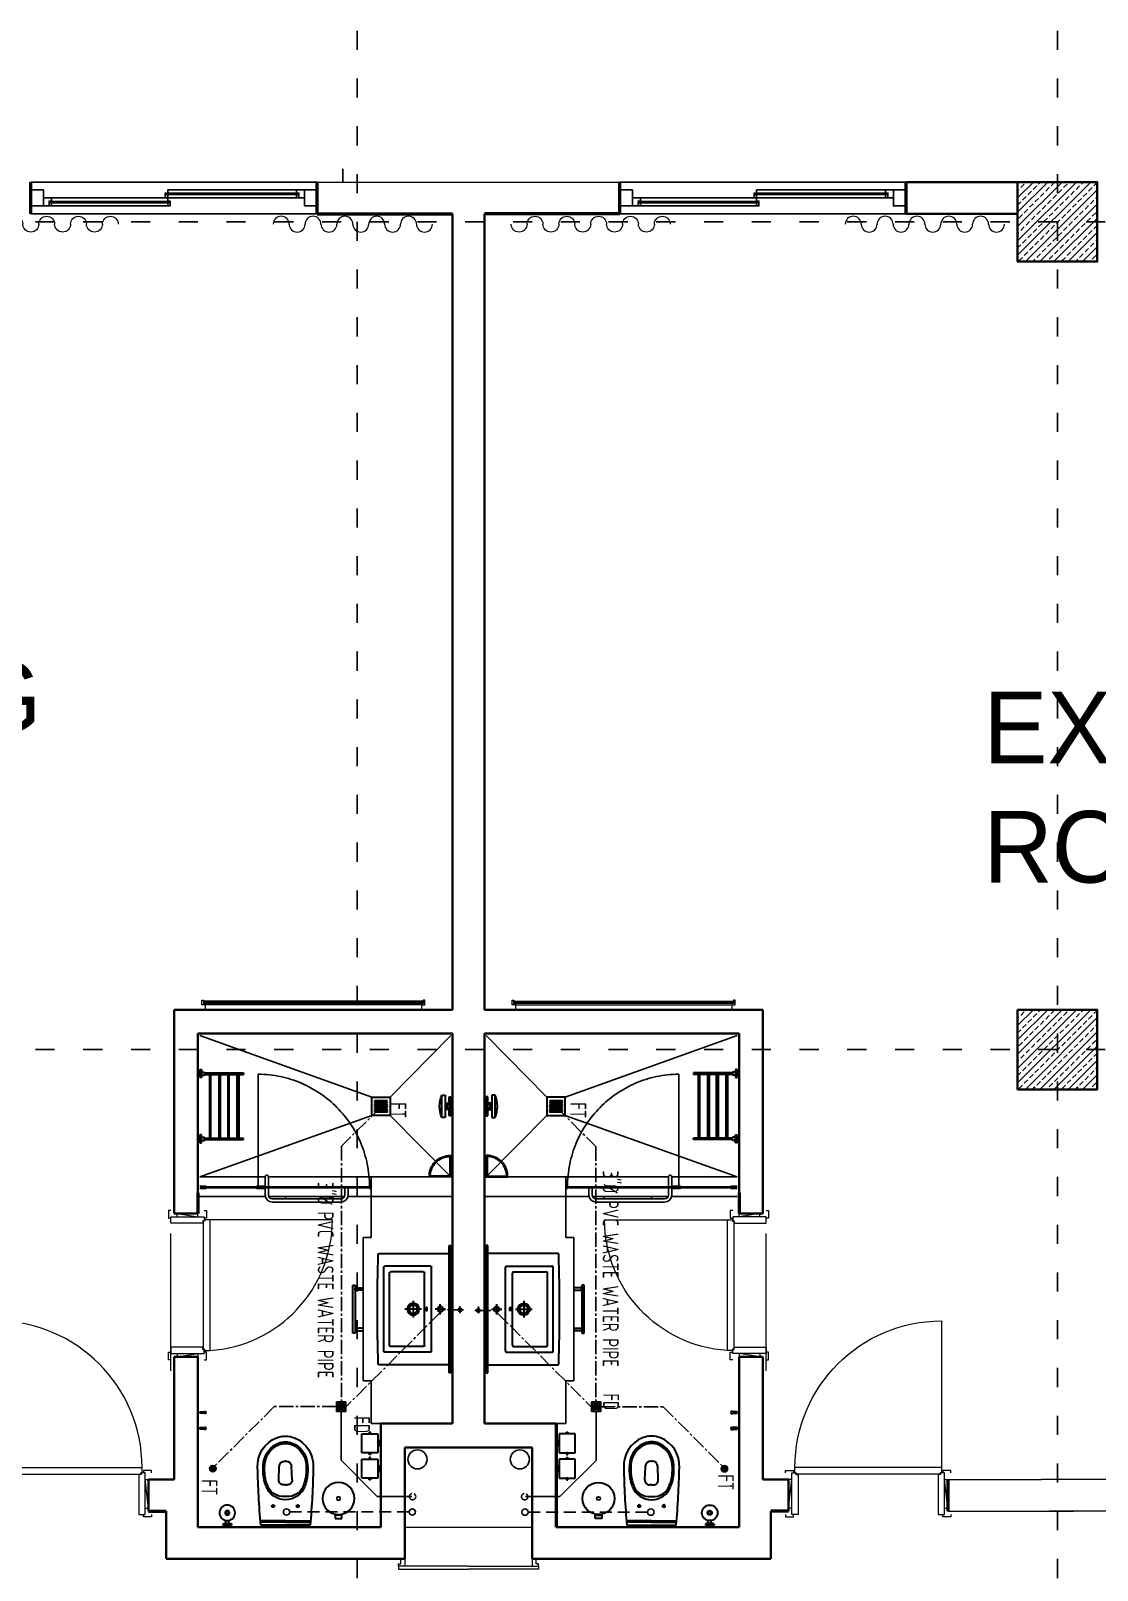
# Model space of a CAD drawing. Header units: millimetres. Extents: x 626118 to 667468, y 4481694 to 4492717.
# Drawn here: x 646860 to 647530, y 4491112 to 4492079 of the extents above; entities that cross this region are included whole.
import ezdxf

# ---------------------------------------------------------------- set-up
doc = ezdxf.new("R2010")
doc.units = ezdxf.units.MM
for name, pattern in [('ACAD_ISO03W100', [30, 12, -18]), ('CENTER2', [1.125, 0.75, -0.125, 0.125, -0.125]), ('DUZ', [500, 500]), ('HIDDEN', [0.375, 0.25, -0.125]), ('HIDDEN2', [0.1875, 0.125, -0.0625])]:
    doc.linetypes.add(name, pattern=pattern)
doc.layers.get('0').update_dxf_attribs({"color": 1, "linetype": 'DUZ'})
for name, color, linetype in [('0 MC MAHAL', 94, 'Continuous'), ('a_cam', 161, 'Continuous'), ('a_gorunus', 233, 'Continuous'), ('a_mobilya', 1, 'Continuous'), ('a_mobilya_tarama', 253, 'Continuous'), ('a_seramik', 241, 'Continuous'), ('a_seramik_tarama', 85, 'Continuous'), ('a_vitrifiye', 195, 'Continuous'), ('AGAC', 116, 'Continuous'), ('DR-SOIL PIPE', 6, 'HIDDEN'), ('DR-TEXT', 3, 'Continuous'), ('DR-WASTE PIPE', 5, 'CENTER2'), ('KOLTAR_F', 145, 'Continuous'), ('PEN', 161, 'Continuous'), ('PLUM FIT', 7, 'Continuous'), ('söve', 26, 'DUZ'), ('TESİSAT', 57, 'Continuous')]:
    doc.layers.add(name, color=color, linetype=linetype)
for name, color, linetype, lineweight in [('cam', 143, 'Continuous', 20), ('DUV', 220, 'Continuous', 50), ('DUVAR', 7, 'Continuous', 35), ('FE_MOBTEF.2', 33, 'Continuous', 18), ('FE_PERDE', 205, 'Continuous', 15), ('gor25', 142, 'Continuous', 25), ('iç duvar', 7, 'Continuous', 50), ('KAPEN', 151, 'Continuous', 9), ('KOLON_F', 3, 'Continuous', 35), ('sabt_tef', 181, 'Continuous', 30)]:
    doc.layers.add(name, color=color, linetype=linetype, lineweight=lineweight)
doc.styles.add('din.shx', font='din.shx', dxfattribs={"width": 0.7})

# ---------------------------------------------------------------- blocks, each defined once
blk = doc.blocks.new('new block')
at = {"layer": 'KAPEN'}
for p, q in [((105202.0528, 48261.8596), (105202.0198, 48261.8596)), ((105202.0528, 48261.8526), (105202.0528, 48261.8596)), ((105202.0628, 48261.8526), (105202.0528, 48261.8526)), ((105202.0628, 48261.0466), (105202.0628, 48261.8526)), ((105202.0528, 48261.0466), (105202.0628, 48261.0466)), ((105202.0528, 48261.0396), (105202.0528, 48261.0466)), ((105201.2498, 48261.0396), (105202.0528, 48261.0396))]:
    blk.add_line(p, q, dxfattribs=at)
for points in [[(105202.0548, 48261.9196), (105202.0398, 48261.9196), (105202.0398, 48261.8696), (105202.0548, 48261.8696)], [(105202.2648, 48261.9196), (105202.2798, 48261.9196), (105202.2798, 48261.8696), (105202.2648, 48261.8696)], [(105202.0198, 48261.0396), (105202.0198, 48261.8596)], [(105202.2248, 48261.8796), (105202.2248, 48261.8996), (105202.0948, 48261.8796), (105202.0948, 48261.8996)], [(105202.0548, 48260.9796), (105202.0398, 48260.9796), (105202.0398, 48261.0296), (105202.0548, 48261.0296)], [(105202.2248, 48261.0196), (105202.2248, 48260.9996), (105202.0948, 48261.0196), (105202.0948, 48260.9996)], [(105202.2648, 48260.9796), (105202.2798, 48260.9796), (105202.2798, 48261.0296), (105202.2648, 48261.0296)]]:
    blk.add_lwpolyline(points, dxfattribs=at)
for points in [[(105202.0548, 48261.8796), (105202.0548, 48261.8546), (105202.0648, 48261.8546), (105202.0648, 48261.8396), (105202.2648, 48261.8396), (105202.2648, 48261.8796)], [(105202.0548, 48261.0196), (105202.0548, 48261.0446), (105202.0648, 48261.0446), (105202.0648, 48261.0596), (105202.2648, 48261.0596), (105202.2648, 48261.0196)]]:
    blk.add_lwpolyline(points, close=True, dxfattribs=at)
blk.add_arc((105202.0715, 48261.0396), 0.8216, 93.60232, 180, dxfattribs=at)
blk = doc.blocks.new('K210')
for p, q in [((0.04, 0.985), (0.04, 0.032)), ((0.04, 0.032), (0.047, 0.032)), ((0.047, 0.032), (0.047, 0.022)), ((0.047, 0.022), (0.953, 0.022)), ((0.953, 0.032), (0.96, 0.032)), ((0.953, 0.022), (0.953, 0.032)), ((0.96, 0.032), (0.96, 0.065))]:
    blk.add_line(p, q)
for points in [[(-0.02, 0.03), (-0.02, 0.045), (0.03, 0.045), (0.03, 0.03)], [(0.04, 0.065), (0.96, 0.065)], [(1.02, 0.03), (1.02, 0.045), (0.97, 0.045), (0.97, 0.03)], [(0.02, -0.19), (0, -0.19), (0.02, -0.01), (0, -0.01)], [(0.98, -0.19), (1, -0.19), (0.98, -0.01), (1, -0.01)], [(-0.02, -0.23), (-0.02, -0.245), (0.03, -0.245), (0.03, -0.23)], [(1.02, -0.23), (1.02, -0.245), (0.97, -0.245), (0.97, -0.23)]]:
    blk.add_lwpolyline(points)
for points in [[(0.02, 0.03), (0.045, 0.03), (0.045, 0.02), (0.06, 0.02), (0.06, -0.23), (0.02, -0.23)], [(0.98, 0.03), (0.955, 0.03), (0.955, 0.02), (0.94, 0.02), (0.94, -0.23), (0.98, -0.23)]]:
    blk.add_lwpolyline(points, close=True)
blk.add_arc((0.04, 0.065), 0.92, 0, 90)
blk = doc.blocks.new('rgtkjıtdkfgölv')
at = {"layer": 'FE_MOBTEF.2'}
for p, q in [((104445.9076, 48877.9319), (104445.9076, 48877.9619)), ((104447.2679, 48877.9319), (104447.2679, 48877.9619)), ((104445.9079, 48877.9319), (104445.8879, 48877.9319)), ((104445.8879, 48877.9319), (104445.8879, 48877.9019)), ((104445.8879, 48877.9019), (104445.8979, 48877.9019)), ((104445.8979, 48877.9139), (104445.8979, 48877.9219)), ((104445.8979, 48877.9219), (104447.2779, 48877.9219)), ((104445.8979, 48877.9219), (104445.9079, 48877.9219)), ((104445.8979, 48877.9019), (104445.8979, 48877.9219)), ((104445.8979, 48877.9079), (104445.8979, 48877.9139)), ((104445.8979, 48877.9139), (104447.2779, 48877.9139)), ((104447.2779, 48877.9139), (104445.8979, 48877.9139)), ((104447.2779, 48877.9079), (104445.8979, 48877.9079)), ((104445.9079, 48877.9219), (104445.9079, 48877.9319)), ((104447.2612, 48877.9319), (104445.9143, 48877.9319)), ((104447.2679, 48877.9319), (104447.2879, 48877.9319)), ((104447.2679, 48877.9219), (104447.2679, 48877.9319)), ((104447.2779, 48877.9219), (104447.2679, 48877.9219)), ((104447.2779, 48877.9019), (104447.2779, 48877.9219)), ((104447.2779, 48877.9219), (104447.2779, 48877.9139)), ((104447.2779, 48877.9139), (104447.2779, 48877.9079)), ((104447.2879, 48877.9019), (104447.2779, 48877.9019)), ((104447.2879, 48877.9319), (104447.2879, 48877.9019))]:
    blk.add_line(p, q, dxfattribs=at)
blk = doc.blocks.new('urejjnjf')
at = {"layer": 'sabt_tef'}
for p, q in [((104450.0661, 49042.3043), (104449.7561, 49042.3043)), ((104449.9111, 49042.2843), (104449.7561, 49042.2843)), ((104449.9111, 49042.2763), (104449.7561, 49042.2763)), ((104449.9111, 49042.2843), (104450.0661, 49042.2843)), ((104449.9111, 49042.2763), (104450.0661, 49042.2763)), ((104449.8462, 49042.1843), (104449.8216, 49042.1843)), ((104449.8336, 49042.1951), (104449.8336, 49042.1843)), ((104449.8336, 49042.1734), (104449.8336, 49042.1843)), ((104449.976, 49042.1843), (104450.0006, 49042.1843)), ((104449.9886, 49042.1951), (104449.9886, 49042.1843)), ((104449.9886, 49042.1734), (104449.9886, 49042.1843)), ((104449.9111, 49042.0508), (104449.8995, 49042.0508)), ((104449.9111, 49042.0508), (104449.9227, 49042.0508)), ((104449.8695, 49042.0199), (104449.872, 49041.9351)), ((104449.9527, 49042.0199), (104449.9501, 49041.9351)), ((104449.9111, 49041.9011), (104449.907, 49041.9011)), ((104449.907, 49041.9011), (104449.9111, 49041.9011)), ((104449.9152, 49041.9011), (104449.9111, 49041.9011)), ((104449.9111, 49041.9011), (104449.9152, 49041.9011))]:
    blk.add_line(p, q, dxfattribs=at)
for centre, major_axis, start_param, end_param in [((104454.7356, 49041.8516), (3.5355, 3.5355), 2.265542, 2.338186), ((104445.0866, 49041.8516), (-3.5355, 3.5355), 3.944999, 4.017643), ((104449.9111, 49042.0143), (0.0919, 0.0919), 0.785398, 1.997007), ((104449.8336, 49042.1843), (-0.0053, 0.0053), 3.926991, 7.068583), ((104449.8336, 49042.1843), (0.0053, 0.0053), 2.356194, 5.497787), ((104449.9111, 49042.0143), (-0.0919, 0.0919), 4.286178, 5.497787), ((104449.9886, 49042.1843), (-0.0053, 0.0053), 3.926991, 7.068583), ((104449.9886, 49042.1843), (0.0053, 0.0053), 2.356194, 5.497787), ((104450.0702, 49041.9545), (0.2121, 0.2121), 1.997007, 2.51551), ((104449.9002, 49042.0148), (-0.0778, 0.0778), -0.884575, 0.555132), ((104449.8995, 49042.0208), (0.0212, 0.0212), 0.785398, 2.385987), ((104449.922, 49042.0148), (0.0778, 0.0778), 5.728053, 7.16776), ((104449.9227, 49042.0208), (-0.0212, 0.0212), 3.897198, 5.497787), ((104449.7519, 49041.9545), (0.2121, 0.2121), 5.338472, 5.856974), ((104450.0702, 49041.9545), (0.2051, 0.2051), 2.057267, 2.51551), ((104449.7519, 49041.9545), (0.2051, 0.2051), 5.338472, 5.796715), ((104449.9261, 49041.9313), (-0.1344, 0.1344), 0.731068, 1.971798), ((104449.9261, 49041.9313), (0.1089, 0.1089), 2.51551, 3.542594), ((104449.9261, 49041.9313), (-0.1018, 0.1018), 0.944713, 1.971798), ((104449.907, 49041.9361), (-0.0247, 0.0247), 0.815191, 2.356194), ((104449.9152, 49041.9361), (0.0247, 0.0247), 3.926991, 5.467994), ((104449.8961, 49041.9313), (-0.1018, 0.1018), 2.740591, 3.767676), ((104449.8961, 49041.9313), (-0.1089, 0.1089), 2.740591, 3.767676), ((104449.8961, 49041.9313), (0.1344, 0.1344), 4.311388, 5.552117), ((104449.9111, 49041.8943), (0.1061, 0.1061), 3.542594, 3.926991), ((104449.9111, 49041.8943), (0.0806, 0.0806), 3.542594, 3.926991), ((104449.9111, 49041.8943), (0.0735, 0.0735), 3.542594, 3.926991), ((104449.9111, 49041.8943), (-0.0735, 0.0735), 2.356194, 2.740591), ((104449.9111, 49041.8943), (-0.0806, 0.0806), 2.356194, 2.740591), ((104449.9111, 49041.8943), (-0.1061, 0.1061), 2.356194, 2.740591)]:
    blk.add_ellipse(centre, major_axis=major_axis, ratio=1, start_param=start_param, end_param=end_param, dxfattribs=at)
blk = doc.blocks.new('sj4rıekfsdöşlçdoeköd')
blk.add_line((104449.3382, 48901.752), (104449.3382, 48901.767))
at = {"layer": 'a_cam'}
for p, q in [((104448.3202, 48901.1255), (104448.3202, 48901.1175)), ((104448.6682, 48901.1255), (104448.3202, 48901.1255)), ((104448.3202, 48901.1175), (104448.6682, 48901.1175)), ((104448.6682, 48901.1175), (104448.6682, 48901.1255)), ((104448.6862, 48901.1255), (104448.6862, 48901.1175)), ((104449.3782, 48901.1255), (104448.6862, 48901.1255)), ((104448.6862, 48901.1175), (104449.3782, 48901.1175)), ((104449.3782, 48901.1175), (104449.3782, 48901.1255))]:
    blk.add_line(p, q, dxfattribs=at)
at = {"layer": 'a_gorunus'}
for p, q in [((104448.7245, 48901.18), (104448.3122, 48901.18)), ((104449.2209, 48901.18), (104448.7455, 48901.18)), ((104449.3882, 48901.18), (104449.242, 48901.18)), ((104448.7232, 48901.056), (104448.3122, 48901.056)), ((104449.3882, 48901.056), (104448.7432, 48901.056))]:
    blk.add_line(p, q, dxfattribs=at)
at = {"layer": 'a_mobilya'}
for p, q in [((104448.7232, 48901.1255), (104448.7232, 48901.1695)), ((104448.7432, 48901.1695), (104448.7432, 48901.1255)), ((104448.7682, 48901.2145), (104449.1982, 48901.2145)), ((104449.1982, 48901.1945), (104448.7682, 48901.1945)), ((104449.2232, 48901.1255), (104449.2232, 48901.1695)), ((104449.2432, 48901.1695), (104449.2432, 48901.1255)), ((104448.7232, 48901.0545), (104448.7232, 48901.1175)), ((104448.7432, 48901.1175), (104448.7432, 48901.0545))]:
    blk.add_line(p, q, dxfattribs=at)
for centre, major_axis, start_param, end_param in [((104448.7682, 48901.1695), (0.0318, 0.0318), 0.785398, 2.356194), ((104448.7682, 48901.1695), (0.0177, 0.0177), 0.785398, 2.356194), ((104449.1982, 48901.1695), (-0.0318, 0.0318), 3.926991, 5.497787), ((104449.1982, 48901.1695), (-0.0177, 0.0177), 3.926991, 5.497787), ((104448.7332, 48901.0545), (0.00707, 0.00707), 2.356194, 5.497787)]:
    blk.add_ellipse(centre, major_axis=major_axis, ratio=1, start_param=start_param, end_param=end_param, dxfattribs=at)
at = {"layer": 'a_mobilya_tarama', "linetype": 'HIDDEN2', "ltscale": 200}
for p, q in [((104449.3927, 48900.6695), (104448.3122, 48901.056)), ((104449.5077, 48900.6695), (104449.8882, 48901.056)), ((104449.4102, 48900.6263), (104449.4102, 48900.6213)), ((104449.4902, 48900.6263), (104449.4102, 48900.6263)), ((104449.4102, 48900.6213), (104449.4902, 48900.6213)), ((104449.4102, 48900.6031), (104449.4102, 48900.5981)), ((104449.4902, 48900.6031), (104449.4102, 48900.6031)), ((104449.4102, 48900.5981), (104449.4902, 48900.5981)), ((104449.4102, 48900.5917), (104449.4102, 48900.5867)), ((104449.4902, 48900.5917), (104449.4102, 48900.5917)), ((104449.4102, 48900.5867), (104449.4902, 48900.5867)), ((104449.4102, 48900.5803), (104449.4102, 48900.5753)), ((104449.4902, 48900.5803), (104449.4102, 48900.5803)), ((104449.4102, 48900.5753), (104449.4902, 48900.5753)), ((104449.4106, 48900.6496), (104449.4106, 48900.6446)), ((104449.4906, 48900.6496), (104449.4106, 48900.6496)), ((104449.4106, 48900.6446), (104449.4906, 48900.6446)), ((104449.4106, 48900.638), (104449.4106, 48900.633)), ((104449.4906, 48900.638), (104449.4106, 48900.638)), ((104449.4106, 48900.633), (104449.4906, 48900.633)), ((104449.4106, 48900.6148), (104449.4106, 48900.6098)), ((104449.4906, 48900.6148), (104449.4106, 48900.6148)), ((104449.4106, 48900.6098), (104449.4906, 48900.6098)), ((104449.4902, 48900.6213), (104449.4902, 48900.6263)), ((104449.4902, 48900.5981), (104449.4902, 48900.6031)), ((104449.4902, 48900.5867), (104449.4902, 48900.5917)), ((104449.4902, 48900.5753), (104449.4902, 48900.5803)), ((104449.4906, 48900.6446), (104449.4906, 48900.6496)), ((104449.4906, 48900.633), (104449.4906, 48900.638)), ((104449.4906, 48900.6098), (104449.4906, 48900.6148)), ((104449.3927, 48900.5545), (104448.3122, 48900.168)), ((104449.5077, 48900.5545), (104449.8882, 48900.168))]:
    blk.add_line(p, q, dxfattribs=at)
at = {"layer": 'a_seramik'}
for p, q in [((104449.3882, 48902.606), (104449.3882, 48902.337)), ((104449.4502, 48902.606), (104449.3882, 48902.606)), ((104449.3382, 48902.337), (104449.3382, 48901.437)), ((104449.3882, 48902.337), (104449.3382, 48902.337)), ((104449.3382, 48901.437), (104449.3882, 48901.437)), ((104449.3882, 48901.437), (104449.3882, 48901.18)), ((104449.3882, 48901.18), (104449.9002, 48901.18)), ((104449.3882, 48901.056), (104449.3882, 48901.18)), ((104449.9002, 48901.056), (104449.3882, 48901.056))]:
    blk.add_line(p, q, dxfattribs=at)
at = {"layer": 'a_seramik_tarama'}
for p, q in [((104448.8502, 48901.18), (104448.8502, 48901.1945)), ((104449.1502, 48901.18), (104449.1502, 48901.1945))]:
    blk.add_line(p, q, dxfattribs=at)
at = {"layer": 'a_vitrifiye'}
for p, q in [((104449.8882, 48901.487), (104449.8882, 48902.287)), ((104448.3522, 48901.129), (104448.3122, 48901.129)), ((104448.3122, 48901.114), (104448.3522, 48901.114)), ((104448.3152, 48901.126), (104448.3522, 48901.126)), ((104448.3522, 48901.117), (104448.3152, 48901.117)), ((104448.3522, 48901.126), (104448.3522, 48901.129)), ((104448.3522, 48901.114), (104448.3522, 48901.117)), ((104448.6682, 48901.129), (104448.6782, 48901.129)), ((104448.6682, 48901.114), (104448.6682, 48901.129)), ((104448.6782, 48901.114), (104448.6682, 48901.114)), ((104448.6782, 48901.129), (104448.6782, 48901.114)), ((104448.6782, 48901.114), (104448.7182, 48901.114)), ((104448.6812, 48901.117), (104448.6812, 48901.126)), ((104448.6812, 48901.126), (104448.7182, 48901.126)), ((104448.7182, 48901.117), (104448.6812, 48901.117)), ((104449.3782, 48901.129), (104449.3782, 48901.114)), ((104449.3782, 48901.129), (104449.3782, 48901.114)), ((104449.3882, 48901.129), (104449.3782, 48901.129)), ((104449.3782, 48901.114), (104449.3882, 48901.114)), ((104449.3882, 48901.129), (104449.3882, 48901.114)), ((104449.3882, 48901.114), (104449.3882, 48901.129))]:
    blk.add_line(p, q, dxfattribs=at)
at = {"layer": 'a_vitrifiye', "linetype": 'HIDDEN', "ltscale": 10}
for p, q in [((104448.6782, 48901.129), (104448.6782, 48900.4105)), ((104448.7182, 48901.129), (104448.6782, 48901.129))]:
    blk.add_line(p, q, dxfattribs=at)
at = {"layer": 'a_vitrifiye', "linetype": 'HIDDEN'}
for p, q in [((104448.7182, 48901.129), (104448.7182, 48901.126)), ((104448.7182, 48901.114), (104448.7182, 48901.117))]:
    blk.add_line(p, q, dxfattribs=at)
at = {"layer": 'a_vitrifiye', "linetype": 'HIDDEN', "ltscale": 10}
blk.add_ellipse((104448.6722, 48901.1165), major_axis=(-0.4992, 0.4992), ratio=1, start_param=2.364699, end_param=3.928437, dxfattribs=at)
at = {"layer": 'sabt_tef'}
for p, q in [((104448.4572, 48903.238), (104448.4572, 48903.244)), ((104448.5119, 48903.244), (104448.4572, 48903.244)), ((104448.5119, 48903.238), (104448.4572, 48903.238)), ((104448.4601, 48903.2339), (104448.4601, 48903.238)), ((104448.4601, 48903.2339), (104448.5091, 48903.2339)), ((104448.4746, 48903.2319), (104448.4746, 48903.2141)), ((104448.4946, 48903.2319), (104448.4946, 48903.2141)), ((104448.5091, 48903.2339), (104448.5091, 48903.238)), ((104448.5119, 48903.238), (104448.5119, 48903.244)), ((104449.1624, 48903.2021), (104449.2049, 48903.2021)), ((104449.1624, 48903.1813), (104449.1624, 48903.2021)), ((104449.2049, 48903.1813), (104449.1624, 48903.1813)), ((104449.2049, 48903.2021), (104449.2049, 48903.1813)), ((104449.4302, 48902.949), (104449.3302, 48902.949)), ((104449.3302, 48902.949), (104449.3302, 48902.829)), ((104449.3752, 48902.959), (104449.3752, 48902.949)), ((104449.3852, 48902.959), (104449.3752, 48902.959)), ((104449.3752, 48902.949), (104449.3852, 48902.949)), ((104449.3852, 48902.949), (104449.3852, 48902.959)), ((104449.4302, 48902.829), (104449.4302, 48902.949)), ((104449.4302, 48902.8915), (104449.4352, 48902.8915)), ((104449.4352, 48902.8865), (104449.4302, 48902.8865)), ((104449.4352, 48902.904), (104449.4452, 48902.904)), ((104449.4352, 48902.874), (104449.4352, 48902.904)), ((104449.4352, 48902.8915), (104449.4352, 48902.8865)), ((104449.4452, 48902.904), (104449.4452, 48902.874)), ((104449.3302, 48902.829), (104449.4302, 48902.829)), ((104449.4302, 48902.789), (104449.3302, 48902.789)), ((104449.3302, 48902.789), (104449.3302, 48902.669)), ((104449.3752, 48902.829), (104449.3852, 48902.829)), ((104449.3752, 48902.819), (104449.3752, 48902.829)), ((104449.3852, 48902.819), (104449.3752, 48902.819)), ((104449.3752, 48902.799), (104449.3752, 48902.789)), ((104449.3852, 48902.799), (104449.3752, 48902.799)), ((104449.3752, 48902.789), (104449.3852, 48902.789)), ((104449.3852, 48902.829), (104449.3852, 48902.819)), ((104449.3852, 48902.789), (104449.3852, 48902.799)), ((104449.4302, 48902.669), (104449.4302, 48902.789)), ((104449.4452, 48902.874), (104449.4352, 48902.874)), ((104449.4302, 48902.7315), (104449.4352, 48902.7315)), ((104449.4352, 48902.7265), (104449.4302, 48902.7265)), ((104449.4352, 48902.744), (104449.4452, 48902.744)), ((104449.4352, 48902.714), (104449.4352, 48902.744)), ((104449.4352, 48902.7315), (104449.4352, 48902.7265)), ((104449.4452, 48902.714), (104449.4352, 48902.714)), ((104449.4452, 48902.744), (104449.4452, 48902.714)), ((104448.3122, 48902.641), (104448.3122, 48902.631)), ((104448.3422, 48902.641), (104448.3122, 48902.641)), ((104448.3122, 48902.631), (104448.3422, 48902.631)), ((104448.3422, 48902.641), (104448.3422, 48902.645)), ((104448.3422, 48902.627), (104448.3422, 48902.631)), ((104449.3302, 48902.669), (104449.4302, 48902.669)), ((104449.3752, 48902.669), (104449.3852, 48902.669)), ((104449.3752, 48902.659), (104449.3752, 48902.669)), ((104449.3852, 48902.659), (104449.3752, 48902.659)), ((104449.3852, 48902.669), (104449.3852, 48902.659)), ((104448.3122, 48902.541), (104448.3122, 48902.531)), ((104448.3422, 48902.541), (104448.3122, 48902.541)), ((104448.3122, 48902.531), (104448.3422, 48902.531)), ((104448.3422, 48902.541), (104448.3422, 48902.545)), ((104448.3422, 48902.527), (104448.3422, 48902.531)), ((104449.8812, 48902.237), (104449.4402, 48902.237)), ((104449.8782, 48902.287), (104449.8782, 48901.487)), ((104449.8882, 48902.287), (104449.8782, 48902.287)), ((104449.8882, 48901.544), (104449.8882, 48902.23)), ((104449.4682, 48902.15), (104449.4682, 48901.624)), ((104449.7612, 48902.157), (104449.4752, 48902.157)), ((104449.5042, 48902.114), (104449.5042, 48901.66)), ((104449.7162, 48902.121), (104449.5112, 48902.121)), ((104449.7232, 48902.114), (104449.7232, 48901.66)), ((104449.7682, 48902.15), (104449.7682, 48901.624)), ((104449.2732, 48902.037), (104449.2732, 48901.737)), ((104449.2882, 48902.037), (104449.2732, 48902.037)), ((104449.2882, 48901.737), (104449.2882, 48902.037)), ((104449.2882, 48902.007), (104449.2882, 48902.022)), ((104449.2882, 48902.022), (104449.3382, 48902.022)), ((104449.3382, 48902.007), (104449.2882, 48902.007)), ((104449.6532, 48901.8345), (104449.6532, 48901.9395)), ((104449.8232, 48901.9196), (104449.8232, 48901.8544)), ((104449.7057, 48901.887), (104449.6007, 48901.887)), ((104449.8558, 48901.887), (104449.7906, 48901.887)), ((104449.2732, 48901.737), (104449.2882, 48901.737)), ((104449.2882, 48901.767), (104449.2882, 48901.752)), ((104449.3382, 48901.767), (104449.2882, 48901.767)), ((104449.2882, 48901.752), (104449.3382, 48901.752)), ((104449.7162, 48901.653), (104449.5112, 48901.653)), ((104449.4402, 48901.537), (104449.8812, 48901.537)), ((104449.7612, 48901.617), (104449.4752, 48901.617)), ((104449.8782, 48901.487), (104449.8882, 48901.487)), ((104449.8882, 48901.056), (104449.7542, 48901.056)), ((104449.8832, 48901.051), (104449.7591, 48901.051)), ((104449.8832, 48900.9269), (104449.8832, 48901.051)), ((104449.8882, 48900.922), (104449.8882, 48901.056)), ((104448.3122, 48900.792), (104448.3122, 48900.842)), ((104448.3122, 48900.842), (104448.3222, 48900.842)), ((104448.3222, 48900.792), (104448.3122, 48900.792)), ((104448.3222, 48900.842), (104448.3222, 48900.792)), ((104448.3222, 48900.827), (104448.3422, 48900.827)), ((104448.3222, 48900.807), (104448.3422, 48900.807)), ((104448.3422, 48900.827), (104448.3422, 48900.807)), ((104448.3422, 48900.822), (104448.5872, 48900.822)), ((104448.3422, 48900.812), (104448.5872, 48900.812)), ((104448.3722, 48900.812), (104448.3822, 48900.812)), ((104448.3722, 48900.412), (104448.3722, 48900.812)), ((104448.3822, 48900.812), (104448.3822, 48900.412)), ((104448.4322, 48900.812), (104448.4422, 48900.812)), ((104448.4322, 48900.412), (104448.4322, 48900.812)), ((104448.4422, 48900.812), (104448.4422, 48900.412)), ((104448.4872, 48900.812), (104448.4972, 48900.812)), ((104448.4872, 48900.412), (104448.4872, 48900.812)), ((104448.4972, 48900.812), (104448.4972, 48900.412)), ((104448.5572, 48900.812), (104448.5472, 48900.812)), ((104448.5472, 48900.812), (104448.5472, 48900.412)), ((104448.5572, 48900.412), (104448.5572, 48900.812)), ((104448.5872, 48900.822), (104448.5872, 48900.812)), ((104449.3927, 48900.6695), (104449.3927, 48900.5545)), ((104449.5077, 48900.6695), (104449.3927, 48900.6695)), ((104449.5077, 48900.5545), (104449.5077, 48900.6695)), ((104449.8532, 48900.682), (104449.8332, 48900.682)), ((104449.8332, 48900.682), (104449.8332, 48900.542)), ((104449.8532, 48900.682), (104449.8332, 48900.682)), ((104449.8532, 48900.617), (104449.8532, 48900.682)), ((104449.8532, 48900.542), (104449.8532, 48900.682)), ((104449.8782, 48900.672), (104449.8782, 48900.624)), ((104449.8882, 48900.672), (104449.8782, 48900.672)), ((104449.8882, 48900.552), (104449.8882, 48900.672)), ((104449.8646, 48900.617), (104449.8532, 48900.617)), ((104449.8646, 48900.617), (104449.8532, 48900.617)), ((104449.8532, 48900.542), (104449.8532, 48900.607)), ((104449.8532, 48900.607), (104449.8646, 48900.607)), ((104449.8532, 48900.607), (104449.8646, 48900.607)), ((104449.8582, 48900.632), (104449.8582, 48900.617)), ((104449.8782, 48900.632), (104449.8582, 48900.632)), ((104449.8582, 48900.607), (104449.8582, 48900.592)), ((104449.8582, 48900.592), (104449.8782, 48900.592)), ((104449.8882, 48900.624), (104449.8632, 48900.624)), ((104449.8632, 48900.624), (104449.8632, 48900.622)), ((104449.8632, 48900.622), (104449.8632, 48900.624)), ((104449.8632, 48900.624), (104449.8882, 48900.624)), ((104449.8632, 48900.622), (104449.8732, 48900.622)), ((104449.8832, 48900.622), (104449.8632, 48900.622)), ((104449.8732, 48900.602), (104449.8632, 48900.602)), ((104449.8632, 48900.602), (104449.8632, 48900.6)), ((104449.8632, 48900.6), (104449.8632, 48900.602)), ((104449.8632, 48900.602), (104449.8832, 48900.602)), ((104449.8632, 48900.6), (104449.8882, 48900.6)), ((104449.8882, 48900.6), (104449.8632, 48900.6)), ((104449.8782, 48900.624), (104449.8782, 48900.632)), ((104449.8782, 48900.592), (104449.8782, 48900.6)), ((104449.8782, 48900.6), (104449.8782, 48900.552)), ((104449.8832, 48900.602), (104449.8832, 48900.622)), ((104449.8882, 48900.6), (104449.8882, 48900.624)), ((104449.8882, 48900.624), (104449.8882, 48900.6)), ((104449.3927, 48900.5545), (104449.5077, 48900.5545)), ((104449.8332, 48900.542), (104449.8532, 48900.542)), ((104449.8332, 48900.542), (104449.8532, 48900.542)), ((104449.8782, 48900.552), (104449.8882, 48900.552)), ((104448.3122, 48900.432), (104448.3122, 48900.382)), ((104448.3222, 48900.432), (104448.3122, 48900.432)), ((104448.3122, 48900.382), (104448.3222, 48900.382)), ((104448.3222, 48900.382), (104448.3222, 48900.432)), ((104448.3222, 48900.417), (104448.3422, 48900.417)), ((104448.3222, 48900.397), (104448.3422, 48900.397)), ((104448.3422, 48900.397), (104448.3422, 48900.417)), ((104448.3422, 48900.412), (104448.5872, 48900.412)), ((104448.3422, 48900.402), (104448.5872, 48900.402)), ((104448.3822, 48900.412), (104448.3722, 48900.412)), ((104448.4422, 48900.412), (104448.4322, 48900.412)), ((104448.4972, 48900.412), (104448.4872, 48900.412)), ((104448.5472, 48900.412), (104448.5572, 48900.412)), ((104448.5872, 48900.402), (104448.5872, 48900.412))]:
    blk.add_line(p, q, dxfattribs=at)
for centre, major_axis, ratio, start_param, end_param in [((104448.4846, 48903.1662), (0.0346, 0.0346), 1, 0.785398, 7.068583), ((104448.4846, 48903.1662), (0.0099, 0.0099), 1, 0.785398, 7.068583), ((104448.4846, 48903.1662), (-0.00707, 0.00707), 1, -0.785398, 5.497787), ((104449.1836, 48903.0762), (-0.0708, 0.0708), 1, -0.785398, 5.497787), ((104449.1836, 48903.0762), (0.00765, 0.00765), 1, 0.785398, 7.068583), ((104448.3422, 48902.636), (0.00636, 0.00636), 1, 3.926991, 7.068583), ((104448.3422, 48902.536), (0.00636, 0.00636), 1, 3.926991, 7.068583), ((104461.1928, 48901.887), (8.3188, 8.3188), 1, 2.327015, 2.385374), ((104449.4402, 48902.23), (-0.00495, 0.00495), 1, -0.785398, 0.751244), ((104449.8812, 48902.23), (-0.00495, 0.00495), 1, 3.926991, 5.497787), ((104449.4752, 48902.15), (-0.00495, 0.00495), 1, -0.785398, 0.785398), ((104449.5112, 48902.114), (-0.00495, 0.00495), 1, -0.785398, 0.785398), ((104449.7162, 48902.114), (-0.00495, 0.00495), 1, 3.926991, 5.497787), ((104449.7612, 48902.15), (-0.00495, 0.00495), 1, 3.926991, 5.497787), ((104449.6532, 48901.887), (0.0265, 0.0265), 1, 3.926991, 10.210176), ((104449.6532, 48901.887), (0.0184, 0.0184), 1, 3.926991, 10.210176), ((104449.7372, 48901.887), (0, 0.0123), 0.321168, 0, 6.283185), ((104449.8232, 48901.887), (0.0124, 0.0124), 1, 3.926991, 10.210176), ((104449.5112, 48901.66), (0.00495, 0.00495), 1, 2.356194, 3.926991), ((104449.7162, 48901.66), (0.00495, 0.00495), 1, 3.926991, 5.497787), ((104449.4402, 48901.544), (-0.00495, 0.00495), 1, 0.819553, 2.356194), ((104449.4752, 48901.624), (0.00495, 0.00495), 1, 2.356194, 3.926991), ((104449.7612, 48901.624), (0.00495, 0.00495), 1, 3.926991, 5.497787), ((104449.8812, 48901.544), (0.00495, 0.00495), 1, 3.926991, 5.497787), ((104449.8838, 48901.0516), (-0.0917, 0.0917), 1, 0.751374, 2.390218), ((104449.8838, 48901.0516), (-0.0882, 0.0882), 1, 0.790124, 2.351469), ((104449.9891, 48900.612), (0.1208, 0.1208), 1, 1.934008, 2.778381), ((104449.9891, 48900.612), (0.1208, 0.1208), 1, 1.934008, 2.778381), ((104449.8732, 48900.612), (0.00707, 0.00707), 1, 0.785398, 7.068583), ((104449.8732, 48900.612), (-0.00707, 0.00707), 1, -0.785398, 0.261799), ((104449.8732, 48900.612), (0.00707, 0.00707), 1, 2.879793, 3.926991)]:
    blk.add_ellipse(centre, major_axis=major_axis, ratio=ratio, start_param=start_param, end_param=end_param, dxfattribs=at)
at = {"layer": '0 MC MAHAL'}
blk.add_blockref('urejjnjf', (-1.0609, -139.0602), dxfattribs=at)
blk = doc.blocks.new('GEN_BLOCK00601')
at = {"linetype": 'Continuous', "ltscale": 50}
for centre, start, end in [((50, 50), 0, 180), ((250, 50), 0, 180), ((450, 50), 0, 180), ((650, 50), 0, 180), ((850, 50), 0, 180), ((150, 50), 180, 0), ((350, 50), 180, 0), ((550, 50), 180, 0), ((750, 50), 180, 0), ((950, 50), 180, 0)]:
    blk.add_arc(centre, 50, start, end, dxfattribs=at)
for tag in ['Sfb', 'FLOOR']:
    blk.add_attdef(tag, (0, 0), '', height=1)
blk = doc.blocks.new('FD')
at = {"layer": 'PLUM FIT'}
h = blk.add_hatch(dxfattribs=at)
h.set_pattern_fill('NET', color=56, scale=7.714286, angle=90, style=0)
h.set_pattern_definition([(90, (7609.1601, 24196.6292), (0.964285714, -1e-13), []), (360, (7609.1601, 24196.6292), (-1e-13, -0.964285714), [])])
h.paths.add_polyline_path([(-1.93, 0, 1), (1.93, 0, 1)])
at = {"layer": 'PLUM FIT', "color": 1}
for p, q in [((-2.89, 2.89), (2.89, 2.89)), ((-2.89, 2.89), (-2.89, -2.89)), ((2.89, 2.89), (2.89, -2.89)), ((-2.89, -2.89), (2.89, -2.89))]:
    blk.add_line(p, q, dxfattribs=at)
for radius in [2.89, 1.93]:
    blk.add_circle((0, 0), radius, dxfattribs=at)
blk = doc.blocks.new('A$C08e6b166')
at = {"layer": 'PLUM FIT'}
h = blk.add_hatch(dxfattribs=at)
h.set_pattern_fill('NET', color=56, scale=8, angle=180.02732, style=0)
h.set_pattern_definition([(180.0273206, (-24864.2387, 8035.8805), (-0.000476835, 0.999999887), []), (90.0273206, (-24864.2387, 8035.8805), (0.999999887, 0.000476835), [])])
h.paths.add_polyline_path([(232.32, 154.87, 1), (232.32, 158.87, 1)])
h = blk.add_hatch(dxfattribs=at)
h.set_pattern_fill('NET', color=56, scale=8, angle=180.02732, style=0)
h.set_pattern_definition([(180.0273206, (-25091.6204, 7930.2092), (-0.000476835, 0.999999887), []), (90.0273206, (-25091.6204, 7930.2092), (0.999999887, 0.000476835), [])])
h.paths.add_polyline_path([(4.94, 49.19, 1), (4.94, 53.19, 1)])
at = {"layer": 'DR-SOIL PIPE', "ltscale": 30}
blk.add_line((259.55, 33.56, 0), (259.55, 108.57, 0), dxfattribs=at)
at = {"layer": 'DR-SOIL PIPE', "linetype": 'Continuous', "ltscale": 20}
for centre in [(259.55, 110.57, 0), (259.55, 31.56, 0)]:
    blk.add_circle(centre, 2, dxfattribs=at)
at = {"layer": 'DR-WASTE PIPE', "ltscale": 12}
for p, q in [((193.32, 118.29, 0), (230.82, 155.79, 0)), ((193.32, 79.26, 0), (193.32, 118.29, 0)), ((4.87, 51.02, 0), (29.82, 75.97, 0)), ((29.82, 75.97, 0), (190.28, 75.97, 0)), ((132.85, 12.6, 0), (193.32, 73.08, 0)), ((132.85, 1.1, 0), (132.85, 12.6, 0))]:
    blk.add_line(p, q, dxfattribs=at)
at = {"layer": 'DR-WASTE PIPE', "linetype": 'Continuous', "ltscale": 12}
for p, q in [((196.32, 76.26, 0), (227.07, 76.26, 0)), ((249.8, 53.54, 0), (227.07, 76.26, 0)), ((249.8, 53.54, 0), (249.81, 31.85, 0))]:
    blk.add_line(p, q, dxfattribs=at)
at = {"layer": 'DR-WASTE PIPE', "color": 1, "linetype": 'CENTER2'}
for p, q in [((130.49, 2.24, 0), (134.97, 2.24, 0)), ((132.85, 4.47, 0), (132.84, 0, 0))]:
    blk.add_line(p, q, dxfattribs=at)
at = {"layer": 'DR-WASTE PIPE', "ltscale": 12}
blk.add_circle((249.86, 31.35, 0), 2, dxfattribs=at)
at = {"layer": 'DR-WASTE PIPE', "color": 1, "linetype": 'Continuous'}
blk.add_circle((132.85, 2.24, 0), 1.14, dxfattribs=at)
at = {"layer": 'PLUM FIT', "color": 1}
for centre in [(232.32, 156.87, 0), (4.94, 51.19)]:
    blk.add_circle(centre, 2, dxfattribs=at)
at = {"layer": 'DR-WASTE PIPE', "xscale": 1.037037037312984, "yscale": 1.037037037312984, "zscale": 1.037037037312984, "rotation": 90.02732063688403}
blk.add_blockref('FD', (193.32, 76.26, 0), dxfattribs=at)
at = {"layer": 'DR-TEXT', "char_height": 10, "width": 48.765, "attachment_point": 1, "rotation": 0.02732, "style": 'din.shx'}
for s, insert in [('FT', (235.77, 162.69, 11.08)), ('FD', (184.98, 90.62, 11.08)), ('FT', (2.14, 69.97, 11.08))]:
    blk.add_mtext(s, dxfattribs=dict(at, insert=insert))
at = {"layer": 'DR-TEXT', "insert": (168.34, 80.33), "char_height": 10, "width": 168.3389, "attachment_point": 9, "style": 'din.shx'}
blk.add_mtext('3"%%C PVC WASTE WATER PIPE ', dxfattribs=at)
blk = doc.blocks.new('A$Ce8a2d78a')
at = {"layer": 'PLUM FIT'}
h = blk.add_hatch(dxfattribs=at)
h.set_pattern_fill('NET', color=56, scale=8, angle=180.02732, style=0)
h.set_pattern_definition([(180.0273206, (-25093.763, 8008.5444), (-0.000476835, 0.999999887), []), (90.0273206, (-25093.763, 8008.5444), (0.999999887, 0.000476835), [])])
h.paths.add_polyline_path([(2.8, 114.82, -1), (2.8, 110.82, -1)])
h = blk.add_hatch(dxfattribs=at)
h.set_pattern_fill('NET', color=56, scale=8, angle=180.02732, style=0)
h.set_pattern_definition([(180.0273206, (-24866.3813, 8114.2158), (-0.000476835, 0.999999887), []), (90.0273206, (-24866.3813, 8114.2158), (0.999999887, 0.000476835), [])])
h.paths.add_polyline_path([(230.18, 9.15, -1), (230.18, 5.15, -1)])
at = {"layer": 'DR-SOIL PIPE', "ltscale": 30}
blk.add_line((257.41, 130.46, 0), (257.41, 55.45, 0), dxfattribs=at)
at = {"layer": 'DR-SOIL PIPE', "linetype": 'Continuous', "ltscale": 20}
for centre in [(257.41, 132.46, 0), (257.41, 53.45, 0)]:
    blk.add_circle(centre, 2, dxfattribs=at)
at = {"layer": 'DR-WASTE PIPE', "color": 1, "linetype": 'CENTER2'}
for p, q in [((130.47, 160.18, 0), (130.47, 164.66, 0)), ((128.11, 162.42, 0), (132.59, 162.42, 0))]:
    blk.add_line(p, q, dxfattribs=at)
at = {"layer": 'DR-WASTE PIPE', "ltscale": 12}
for p, q in [((130.47, 163.55, 0), (130.47, 152.05, 0)), ((130.7, 151.41), (191.18, 90.94)), ((2.73, 113), (27.68, 88.05)), ((27.68, 88.05, 0), (188.14, 88.05, 0)), ((191.18, 84.75, 0), (191.18, 45.72, 0)), ((191.18, 45.72), (228.68, 8.22))]:
    blk.add_line(p, q, dxfattribs=at)
at = {"layer": 'DR-WASTE PIPE', "linetype": 'Continuous', "ltscale": 12}
for p, q in [((247.65, 110.48), (247.67, 132.16)), ((247.65, 110.48), (224.93, 87.75)), ((194.18, 87.75, 0), (224.93, 87.75, 0))]:
    blk.add_line(p, q, dxfattribs=at)
at = {"layer": 'DR-WASTE PIPE', "color": 1, "linetype": 'Continuous'}
blk.add_circle((130.47, 162.42, 0), 1.14, dxfattribs=at)
at = {"layer": 'DR-WASTE PIPE', "ltscale": 12}
blk.add_circle((247.72, 132.66, 0), 2, dxfattribs=at)
at = {"layer": 'PLUM FIT', "color": 1}
for centre in [(2.8, 112.82, 0), (230.18, 7.15, 0)]:
    blk.add_circle(centre, 2, dxfattribs=at)
at = {"layer": 'DR-WASTE PIPE', "xscale": -1.037037037312984, "yscale": 1.037037037312984, "zscale": 1.037037037312984, "rotation": 89.97267936311599}
blk.add_blockref('FD', (191.18, 87.75, 0), dxfattribs=at)
at = {"layer": 'DR-TEXT', "char_height": 10, "width": 48.765, "attachment_point": 1, "rotation": 0.02732, "style": 'din.shx'}
for s, insert in [('FT', (0, 128.7, 11.08)), ('FD', (197.3, 105.85, 11.08)), ('FT', (236.89, 10, 11.08))]:
    blk.add_mtext(s, dxfattribs=dict(at, insert=insert))
at = {"layer": 'DR-TEXT', "insert": (173.43, 72.99, 0), "char_height": 10, "width": 168.3389, "attachment_point": 9, "style": 'din.shx'}
blk.add_mtext('3"%%C PVC WASTE WATER PIPE ', dxfattribs=at)

msp = doc.modelspace()

# ---------------------------------------------------------------- hatches: boundary and pattern name
at = {"layer": 'KOLTAR_F'}
h = msp.add_hatch(dxfattribs=at)
h.set_pattern_fill('ANSI33', color=256, style=0)
h.set_pattern_definition([(45, (-13103.1685, -12428.142), (-4.4901280605, 4.4901280605), []), (45, (-13098.6784, -12428.142), (-4.4901280605, 4.4901280605), [3.175, -1.5875])])
h.paths.add_polyline_path([(647480.31, 4491984.33), (647530.31, 4491984.33), (647530.31, 4491934.33), (647480.31, 4491934.33)])
h = msp.add_hatch(dxfattribs=at)
h.set_pattern_fill('ANSI33', color=256, style=0)
h.set_pattern_definition([(45, (-13103.1685, -12948.142), (-4.4901280605, 4.4901280605), []), (45, (-13098.6784, -12948.142), (-4.4901280605, 4.4901280605), [3.175, -1.5875])])
h.paths.add_polyline_path([(647480.31, 4491464.33), (647530.31, 4491464.33), (647530.31, 4491414.33), (647480.31, 4491414.33)])

# ---------------------------------------------------------------- linework, layer by layer
at = {"color": 232, "linetype": 'ACAD_ISO03W100'}
for p, q in [((647065.31, 4492079.33), (647065.31, 4488949.33)), ((647505.31, 4492079.33), (647505.31, 4488949.33)), ((649845.31, 4491959.33), (645905.31, 4491959.33)), ((649845.31, 4491439.33), (645905.31, 4491439.33))]:
    msp.add_line(p, q, dxfattribs=at)
at = {"layer": 'AGAC'}
for p, q in [((646860.31, 4491984.33), (647040.31, 4491984.33)), ((647230.31, 4491984.33), (647410.31, 4491984.33)), ((646860.31, 4491964.33), (647040.31, 4491964.33)), ((647230.31, 4491964.33), (647410.31, 4491964.33))]:
    msp.add_line(p, q, dxfattribs=at)
at = {"layer": 'cam'}
for p, q in [((647028.81, 4491977.33), (646944.81, 4491977.33)), ((647028.81, 4491976.83), (646944.81, 4491976.83)), ((647028.81, 4491976.33), (646944.81, 4491976.33)), ((647398.81, 4491977.33), (647314.81, 4491977.33)), ((647398.81, 4491976.83), (647314.81, 4491976.83)), ((647398.81, 4491976.33), (647314.81, 4491976.33)), ((646871.81, 4491972.33), (646947.81, 4491972.33)), ((646871.81, 4491971.83), (646947.81, 4491971.83)), ((646871.81, 4491971.33), (646947.81, 4491971.33)), ((647241.81, 4491972.33), (647317.81, 4491972.33)), ((647241.81, 4491971.83), (647317.81, 4491971.83)), ((647241.81, 4491971.33), (647317.81, 4491971.33))]:
    msp.add_line(p, q, dxfattribs=at)
at = {"layer": 'DUV'}
for p, q in [((646860.31, 4491964.33), (646860.31, 4491984.33)), ((647040.31, 4491964.33), (647040.31, 4491984.33)), ((647230.31, 4491964.33), (647230.31, 4491984.33)), ((647230.31, 4491964.33), (647230.31, 4491984.33)), ((647230.31, 4491964.33), (647230.31, 4491984.33)), ((647410.31, 4491964.33), (647410.31, 4491984.33)), ((647410.31, 4491964.33), (647410.31, 4491984.33)), ((647410.31, 4491964.33), (647410.31, 4491984.33)), ((647040.31, 4491964.33), (647125.31, 4491964.33)), ((647230.31, 4491964.33), (647145.31, 4491964.33)), ((646965.31, 4491349.33), (646965.31, 4491336.33)), ((647305.31, 4491349.33), (647305.31, 4491336.33)), ((647190.31, 4491204.33), (647190.31, 4491139.33)), ((647436.42, 4491169.33), (647436.42, 4491149.33)), ((646934.2, 4491149.33), (646945.31, 4491149.33)), ((647336.42, 4491149.33), (647325.31, 4491149.33))]:
    msp.add_line(p, q, dxfattribs=at)
at = {"layer": 'DUVAR'}
for p, q in [((646860.31, 4491964.33), (646860.31, 4491984.33)), ((647040.31, 4491964.33), (647040.31, 4491984.33)), ((647230.31, 4491964.33), (647230.31, 4491984.33)), ((647410.31, 4491984.33), (647480.31, 4491984.33)), ((647410.31, 4491964.33), (647410.31, 4491984.33)), ((647125.31, 4491964.33), (647040.31, 4491964.33)), ((647125.31, 4491964.33), (647125.31, 4491464.33)), ((647145.31, 4491964.33), (647145.31, 4491464.33)), ((647145.31, 4491964.33), (647230.31, 4491964.33)), ((647410.31, 4491964.33), (647480.31, 4491964.33)), ((646950.31, 4491464.33), (647125.31, 4491464.33)), ((646950.31, 4491464.33), (646950.31, 4491336.33)), ((647320.31, 4491464.33), (647145.31, 4491464.33)), ((647320.31, 4491464.33), (647320.31, 4491336.33)), ((646965.31, 4491449.33), (647125.31, 4491449.33)), ((646965.31, 4491449.33), (646965.31, 4491336.33)), ((647125.31, 4491449.33), (647125.31, 4491204.33)), ((647145.31, 4491449.33), (647145.31, 4491204.33)), ((647305.31, 4491449.33), (647145.31, 4491449.33)), ((647305.31, 4491449.33), (647305.31, 4491336.33)), ((646965.31, 4491336.33), (646950.31, 4491336.33)), ((647305.31, 4491336.33), (647320.31, 4491336.33)), ((646950.31, 4491246.33), (646950.31, 4491169.33)), ((646950.31, 4491246.33), (646965.31, 4491246.33)), ((646965.31, 4491246.33), (646965.31, 4491139.33)), ((647305.31, 4491246.33), (647305.31, 4491139.33)), ((647320.31, 4491246.33), (647305.31, 4491246.33)), ((647320.31, 4491246.33), (647320.31, 4491169.33)), ((647125.31, 4491204.33), (647080.31, 4491204.33)), ((647080.31, 4491204.33), (647080.31, 4491139.33)), ((647145.31, 4491204.33), (647190.31, 4491204.33)), ((647190.31, 4491204.33), (647190.31, 4491139.33)), ((647175.31, 4491189.33), (647095.31, 4491189.33)), ((647095.31, 4491189.33), (647095.31, 4491119.33)), ((647175.31, 4491189.33), (647175.31, 4491119.33)), ((646934.2, 4491169.33), (646950.31, 4491169.33)), ((646934.2, 4491169.33), (646934.2, 4491149.33)), ((647336.42, 4491169.33), (647320.31, 4491169.33)), ((647336.42, 4491169.33), (647336.42, 4491149.33)), ((646945.31, 4491149.33), (646934.2, 4491149.33)), ((646945.31, 4491149.33), (646945.31, 4491119.33)), ((647325.31, 4491149.33), (647325.31, 4491119.33)), ((647325.31, 4491149.33), (647336.42, 4491149.33)), ((647080.31, 4491139.33), (646965.31, 4491139.33)), ((647190.31, 4491139.33), (647305.31, 4491139.33)), ((647095.31, 4491119.33), (646945.31, 4491119.33)), ((647175.31, 4491119.33), (647325.31, 4491119.33))]:
    msp.add_line(p, q, dxfattribs=at)
at = {"layer": 'gor25'}
for p, q in [((646873.31, 4491974.33), (646946.31, 4491974.33)), ((647027.31, 4491979.33), (646946.31, 4491979.33)), ((647027.31, 4491974.33), (646946.31, 4491974.33)), ((647243.31, 4491974.33), (647316.31, 4491974.33)), ((647397.31, 4491979.33), (647316.31, 4491979.33)), ((647397.31, 4491974.33), (647316.31, 4491974.33)), ((646873.31, 4491969.33), (646946.31, 4491969.33)), ((647243.31, 4491969.33), (647316.31, 4491969.33))]:
    msp.add_line(p, q, dxfattribs=at)
at = {"layer": 'iç duvar', "color": 7, "lineweight": 18}
for p, q in [((647040.31, 4491984.33), (647230.31, 4491984.33)), ((647436.42, 4491169.33), (647495.31, 4491169.33)), ((647674.2, 4491169.33), (647495.31, 4491169.33)), ((647436.42, 4491149.33), (647515.31, 4491149.33)), ((647674.2, 4491149.33), (647500.31, 4491149.33))]:
    msp.add_line(p, q, dxfattribs=at)
at = {"layer": 'KAPEN'}
for p, q in [((646948.31, 4491237.59), (646948.31, 4491323.79)), ((647322.31, 4491237.59), (647322.31, 4491323.79)), ((647095.31, 4491139.33), (647175.31, 4491139.33))]:
    msp.add_line(p, q, dxfattribs=at)
for points in [[(647095.31, 4491114.83), (647091.31, 4491114.83), (647091.31, 4491116.33), (647092.81, 4491116.33), (647092.81, 4491119.33), (647095.31, 4491119.33), (647095.31, 4491114.83)], [(647175.31, 4491114.83), (647179.31, 4491114.83), (647179.31, 4491116.33), (647177.81, 4491116.33), (647177.81, 4491119.33), (647175.31, 4491119.33), (647175.31, 4491114.83)], [(647175.31, 4491114.83), (647179.31, 4491114.83), (647179.31, 4491116.33), (647177.81, 4491116.33), (647177.81, 4491119.33), (647175.31, 4491119.33), (647175.31, 4491114.83)]]:
    msp.add_lwpolyline(points, close=True, dxfattribs=at)
for points in [[(647135.31, 4491114.83), (647091.31, 4491114.83), (647091.31, 4491112.83), (647135.31, 4491112.83)], [(647135.31, 4491114.83), (647179.31, 4491114.83), (647179.31, 4491112.83), (647135.31, 4491112.83)]]:
    msp.add_lwpolyline(points, dxfattribs=at)
at = {"layer": 'KOLON_F'}
for points in [[(647480.31, 4491984.33), (647530.31, 4491984.33), (647530.31, 4491934.33), (647480.31, 4491934.33)], [(647480.31, 4491464.33), (647530.31, 4491464.33), (647530.31, 4491414.33), (647480.31, 4491414.33)]]:
    msp.add_lwpolyline(points, close=True, dxfattribs=at)
at = {"layer": 'PEN'}
for points in [[(646868.31, 4491979.33), (646868.31, 4491979.33), (646868.31, 4491969.33), (646860.31, 4491969.33), (646860.31, 4491969.33), (646860.31, 4491979.33), (646860.31, 4491979.33), (646860.31, 4491979.33), (646868.31, 4491979.33)], [(646868.31, 4491974.33), (646868.31, 4491974.33), (646868.31, 4491969.33), (646871.81, 4491969.33), (646871.81, 4491971.33), (646871.81, 4491972.33), (646873.31, 4491972.33), (646873.31, 4491974.33), (646868.31, 4491974.33)], [(646946.31, 4491979.33), (646946.31, 4491979.33), (646946.31, 4491974.33), (646944.81, 4491974.33), (646944.81, 4491976.33), (646944.81, 4491977.33), (646946.31, 4491977.33), (646946.31, 4491979.33), (646946.31, 4491979.33)], [(646944.81, 4491974.33), (646946.31, 4491974.33), (646946.31, 4491976.33), (646944.81, 4491976.33)], [(646946.31, 4491974.33), (646946.31, 4491974.33), (646946.31, 4491969.33), (646947.81, 4491969.33), (646947.81, 4491971.33), (646947.81, 4491972.33), (646946.31, 4491972.33), (646946.31, 4491974.33), (646946.31, 4491974.33)], [(647032.31, 4491979.33), (647032.31, 4491979.33), (647032.31, 4491974.33), (647028.81, 4491974.33), (647028.81, 4491976.33), (647028.81, 4491977.33), (647027.31, 4491977.33), (647027.31, 4491979.33), (647032.31, 4491979.33)], [(647028.81, 4491974.33), (647027.31, 4491974.33), (647027.31, 4491976.33), (647028.81, 4491976.33)], [(647032.31, 4491979.33), (647032.31, 4491979.33), (647032.31, 4491969.33), (647040.31, 4491969.33), (647040.31, 4491969.33), (647040.31, 4491979.33), (647040.31, 4491979.33), (647040.31, 4491979.33), (647032.31, 4491979.33)], [(647238.31, 4491979.33), (647238.31, 4491979.33), (647238.31, 4491969.33), (647230.31, 4491969.33), (647230.31, 4491969.33), (647230.31, 4491979.33), (647230.31, 4491979.33), (647230.31, 4491979.33), (647238.31, 4491979.33)], [(647238.31, 4491974.33), (647238.31, 4491974.33), (647238.31, 4491969.33), (647241.81, 4491969.33), (647241.81, 4491971.33), (647241.81, 4491972.33), (647243.31, 4491972.33), (647243.31, 4491974.33), (647238.31, 4491974.33)], [(647316.31, 4491979.33), (647316.31, 4491979.33), (647316.31, 4491974.33), (647314.81, 4491974.33), (647314.81, 4491976.33), (647314.81, 4491977.33), (647316.31, 4491977.33), (647316.31, 4491979.33), (647316.31, 4491979.33)], [(647314.81, 4491974.33), (647316.31, 4491974.33), (647316.31, 4491976.33), (647314.81, 4491976.33)], [(647316.31, 4491974.33), (647316.31, 4491974.33), (647316.31, 4491969.33), (647317.81, 4491969.33), (647317.81, 4491971.33), (647317.81, 4491972.33), (647316.31, 4491972.33), (647316.31, 4491974.33), (647316.31, 4491974.33)], [(647402.31, 4491979.33), (647402.31, 4491979.33), (647402.31, 4491974.33), (647398.81, 4491974.33), (647398.81, 4491976.33), (647398.81, 4491977.33), (647397.31, 4491977.33), (647397.31, 4491979.33), (647402.31, 4491979.33)], [(647398.81, 4491974.33), (647397.31, 4491974.33), (647397.31, 4491976.33), (647398.81, 4491976.33)], [(647402.31, 4491979.33), (647402.31, 4491979.33), (647402.31, 4491969.33), (647410.31, 4491969.33), (647410.31, 4491969.33), (647410.31, 4491979.33), (647410.31, 4491979.33), (647410.31, 4491979.33), (647402.31, 4491979.33)], [(646871.81, 4491969.33), (646873.31, 4491969.33), (646873.31, 4491971.33), (646871.81, 4491971.33)], [(646947.81, 4491969.33), (646946.31, 4491969.33), (646946.31, 4491971.33), (646947.81, 4491971.33)], [(647241.81, 4491969.33), (647243.31, 4491969.33), (647243.31, 4491971.33), (647241.81, 4491971.33)], [(647317.81, 4491969.33), (647316.31, 4491969.33), (647316.31, 4491971.33), (647317.81, 4491971.33)]]:
    msp.add_lwpolyline(points, close=True, dxfattribs=at)
at = {"layer": 'söve'}
msp.add_line((647056.44, 4491992.7), (647056.44, 4491984.33), dxfattribs=at)
at = {"layer": 'TESİSAT', "color": 8}
for centre in [(647103.28, 4491181.9), (647167.55, 4491181.9)]:
    msp.add_circle(centre, 6, dxfattribs=at)

# ---------------------------------------------------------------- block references
at = {"yscale": 100, "zscale": 100, "rotation": 180}
for p, xscale in [((11167174.79, 9317436.28), 100), ((-9872904.17, 9317436.28), -100)]:
    msp.add_blockref('new block', p, dxfattribs=dict(at, xscale=xscale))
at = {"layer": '0 MC MAHAL', "yscale": 100, "zscale": 100, "rotation": 180}
for name, p, xscale in [('rgtkjıtdkfgölv', (-9797620.96, 9379260.52), -100), ('rgtkjıtdkfgölv', (11091891.58, 9379260.52), 100), ('sj4rıekfsdöşlçdoeköd', (-9797864.71, 9381464.93), -100), ('sj4rıekfsdöşlçdoeköd', (11092135.33, 9381464.93), 100)]:
    msp.add_blockref(name, p, dxfattribs=dict(at, xscale=xscale))
at = {"layer": 'FE_PERDE', "yscale": 0.10000020265579, "zscale": 0.10000020265579, "rotation": 180}
for p, xscale in [((646815.31, 4491962.83), -0.10000020265579), ((647472.05, 4491962.83), 0.10000020265579)]:
    msp.add_blockref('GEN_BLOCK00601', p, dxfattribs=dict(at, xscale=xscale))
at = {"layer": 'FE_PERDE', "extrusion": (0, 0, -1), "yscale": 0.10000020265579, "zscale": -0.10000020265579, "rotation": 180}
for p, xscale in [((-647112.64, 4491962.83), -0.10000020265579), ((-647162.08, 4491962.83), 0.10000020265579)]:
    msp.add_blockref('GEN_BLOCK00601', p, dxfattribs=dict(at, xscale=xscale))
at = {"layer": 'iç duvar', "color": 1, "linetype": 'Continuous', "lineweight": 5, "rotation": 270}
for name, p in [('A$Ce8a2d78a', (646967.53, 4491406.24, 0)), ('A$C08e6b166', (647139.25, 4491408.32, 0))]:
    msp.add_blockref(name, p, dxfattribs=at)
at = {"layer": 'KAPEN', "yscale": 100, "zscale": 100}
for p, xscale in [((646834.2, 4491170.33), 100), ((647436.42, 4491170.33), -100)]:
    msp.add_blockref('K210', p, dxfattribs=dict(at, xscale=xscale))

# ---------------------------------------------------------------- texts
at = {"char_height": 45, "attachment_point": 1}
for s, insert in [('{\\fCentury Gothic|b0|i0|c0|p34;\\C7;EXECUTIVE WAITING ROOM-1}', (646251.95, 4491683.45)), ('{\\fCentury Gothic|b0|i0|c0|p34;\\C7;EXECUTIVE WAITING ROOM-2}', (647458.91, 4491664.23))]:
    msp.add_mtext_dynamic_manual_height_columns(s, width=654.1726, gutter_width=9.38, heights=[0], dxfattribs=dict(at, insert=insert))

doc.saveas('drawing.dxf')
